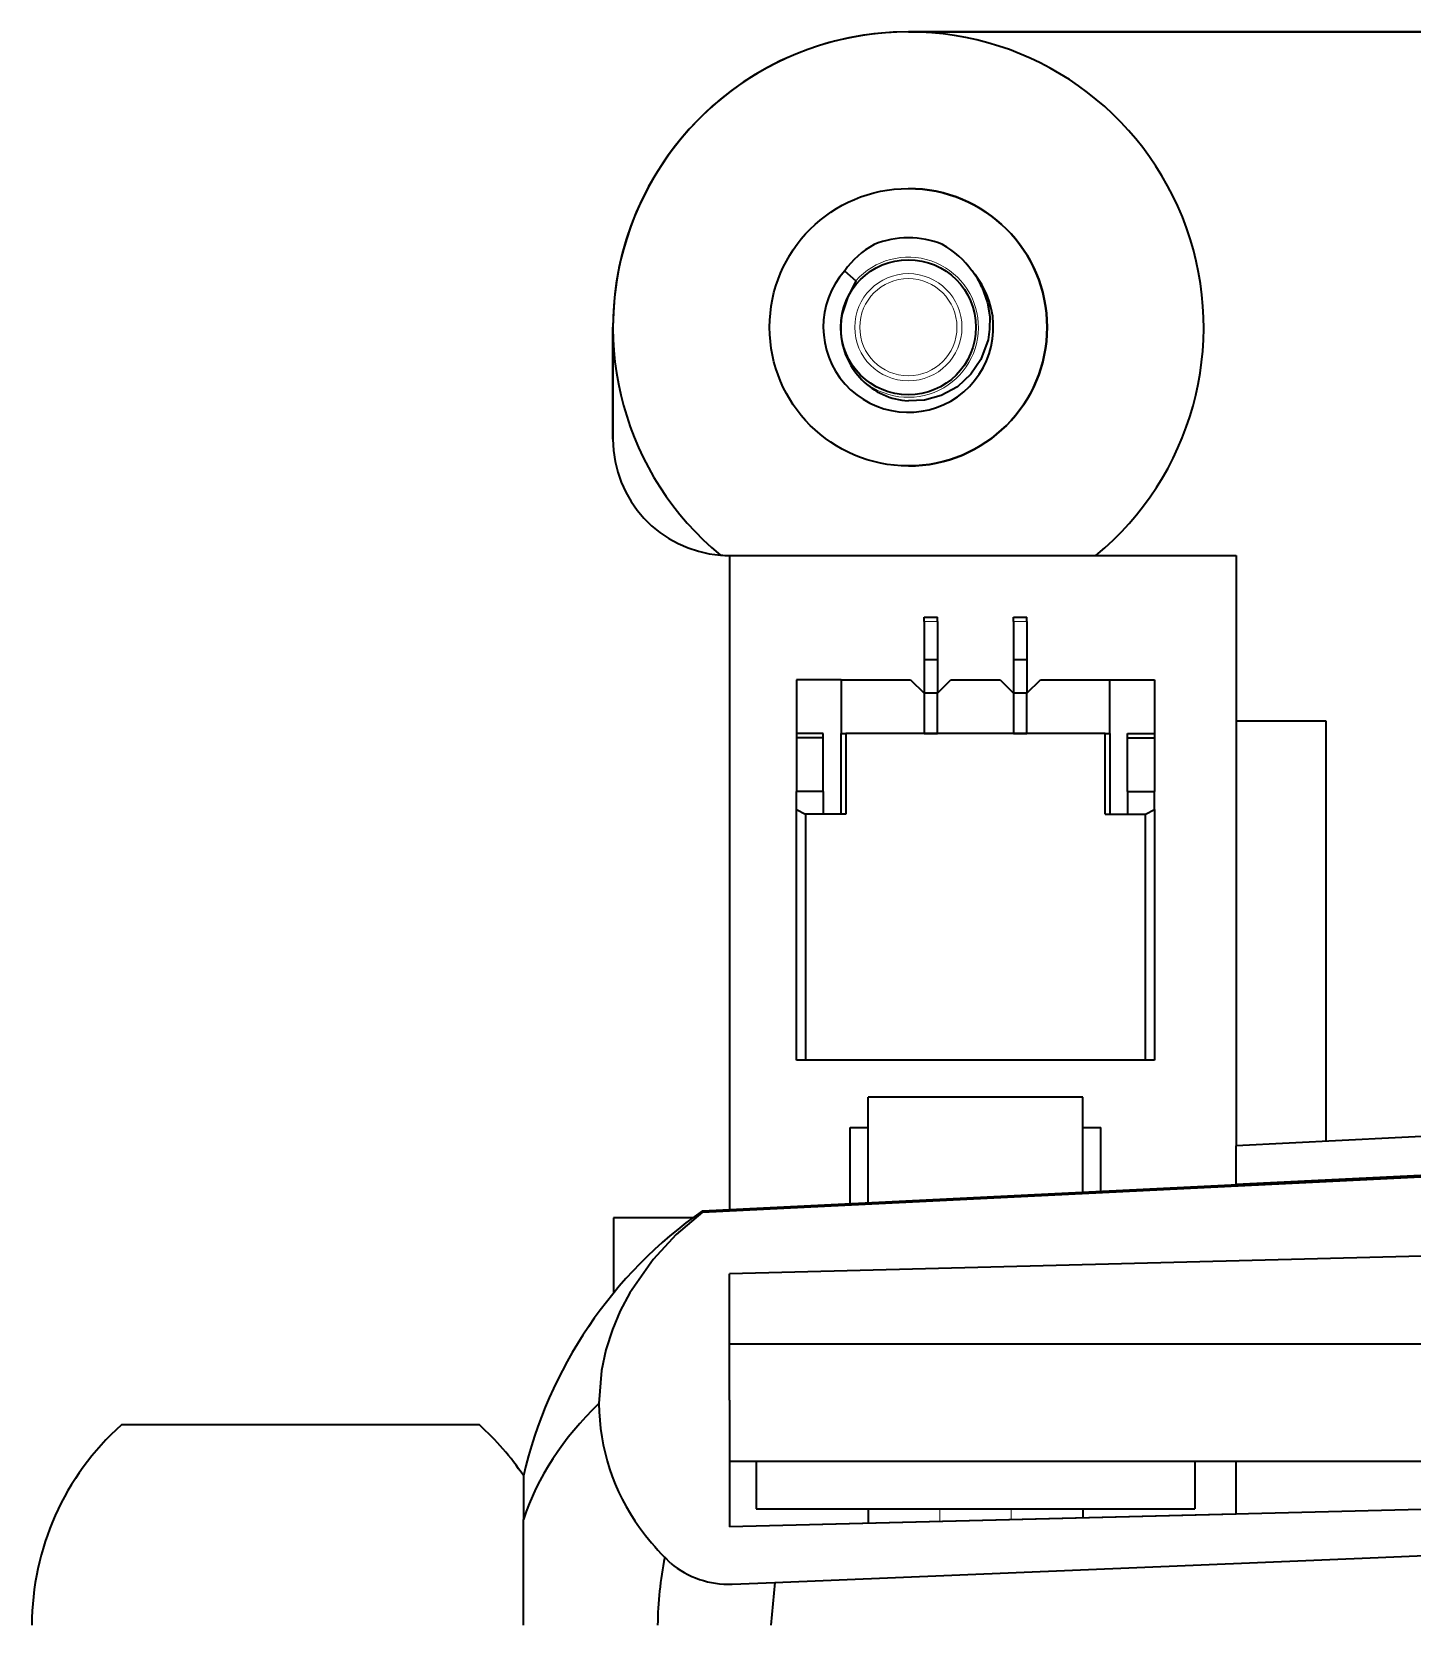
# Model space of a CAD drawing. Extents: x 377 to 822, y 181 to 641.
# Drawn here: x 376.89 to 392.31, y 420.5 to 438.3 of the extents above; entities that cross this region are included whole.
import ezdxf

# ---------------------------------------------------------------- set-up
doc = ezdxf.new("R2010")
doc.units = 0

msp = doc.modelspace()

# ---------------------------------------------------------------- linework, layer by layer
at = {"color": 7, "lineweight": 35}
for p, q in [((415.679, 438.3), (386.679, 438.3)), ((386.679, 438.3), (415.679, 438.3))]:
    msp.add_line(p, q, dxfattribs=at)
at = {"color": 7, "lineweight": 35, "ltscale": 0.004163}
msp.add_line((385.967, 435.63), (386.092, 435.519), dxfattribs=at)
at = {"color": 7, "lineweight": 35, "ltscale": 0.03125}
for p, q in [((383.379, 435), (383.379, 433.75)), ((383.379, 433.75), (383.379, 435))]:
    msp.add_line(p, q, dxfattribs=at)
at = {"color": 7, "lineweight": 35, "ltscale": 0.102366}
msp.add_line((384.679, 432.45), (388.773, 432.45), dxfattribs=at)
at = {"color": 7, "lineweight": 35, "ltscale": 0.182632}
msp.add_line((384.679, 432.45), (384.679, 425.145), dxfattribs=at)
at = {"color": 7, "lineweight": 35, "ltscale": 0.03921}
msp.add_line((388.773, 432.45), (390.342, 432.45), dxfattribs=at)
at = {"color": 7, "lineweight": 35, "ltscale": 0.046227}
msp.add_line((390.342, 432.45), (390.342, 430.601), dxfattribs=at)
at = {"color": 7, "lineweight": 35, "ltscale": 0.00125}
for p, q in [((386.854, 431.712), (386.854, 431.762)), ((387.004, 431.712), (387.004, 431.762)), ((387.854, 431.712), (387.854, 431.762)), ((388.004, 431.712), (388.004, 431.762)), ((385.429, 430.462), (385.429, 430.412)), ((385.729, 430.412), (385.729, 430.462)), ((385.929, 430.462), (385.979, 430.462)), ((388.879, 430.462), (388.929, 430.462)), ((389.129, 430.412), (389.129, 430.462)), ((389.429, 430.462), (389.429, 430.412))]:
    msp.add_line(p, q, dxfattribs=at)
at = {"color": 7, "lineweight": 35, "ltscale": 0.00375}
for p, q in [((386.854, 431.762), (387.004, 431.762)), ((387.854, 431.762), (388.004, 431.762)), ((386.854, 431.287), (387.004, 431.287)), ((387.854, 431.287), (388.004, 431.287)), ((387.004, 430.912), (386.854, 430.912)), ((388.004, 430.912), (387.854, 430.912)), ((386.854, 430.462), (387.004, 430.462)), ((387.854, 430.462), (388.004, 430.462))]:
    msp.add_line(p, q, dxfattribs=at)
at = {"color": 7, "lineweight": 35, "ltscale": 0.010643}
for p, q in [((386.854, 431.712), (386.854, 431.287)), ((387.004, 431.712), (387.004, 431.287)), ((387.854, 431.712), (387.854, 431.287)), ((388.004, 431.712), (388.004, 431.287))]:
    msp.add_line(p, q, dxfattribs=at)
at = {"color": 7, "lineweight": 13, "ltscale": 0.00375}
for p, q in [((386.854, 431.712), (387.004, 431.712)), ((387.854, 431.712), (388.004, 431.712))]:
    msp.add_line(p, q, dxfattribs=at)
at = {"color": 7, "lineweight": 35, "ltscale": 0.009357}
for p, q in [((386.854, 431.287), (386.854, 430.912)), ((387.004, 431.287), (387.004, 430.912)), ((387.854, 431.287), (387.854, 430.912)), ((388.004, 431.287), (388.004, 430.912))]:
    msp.add_line(p, q, dxfattribs=at)
at = {"color": 7, "lineweight": 35, "ltscale": 0.015}
for p, q in [((385.429, 431.062), (385.429, 430.462)), ((385.929, 431.062), (385.929, 430.462)), ((388.929, 430.462), (388.929, 431.062)), ((389.429, 431.062), (389.429, 430.462)), ((385.429, 430.412), (385.429, 429.812)), ((385.729, 429.812), (385.729, 430.412)), ((389.129, 429.812), (389.129, 430.412)), ((389.429, 430.412), (389.429, 429.812))]:
    msp.add_line(p, q, dxfattribs=at)
at = {"color": 7, "lineweight": 35, "ltscale": 0.0125}
for p, q in [((385.929, 431.062), (385.429, 431.062)), ((388.929, 431.062), (389.429, 431.062))]:
    msp.add_line(p, q, dxfattribs=at)
at = {"color": 7, "lineweight": 35, "ltscale": 0.019376}
msp.add_line((385.929, 431.062), (386.704, 431.062), dxfattribs=at)
at = {"color": 7, "lineweight": 35, "ltscale": 0.005303}
for p, q in [((386.704, 431.062), (386.854, 430.912)), ((387.004, 430.912), (387.154, 431.062)), ((387.704, 431.062), (387.854, 430.912)), ((388.004, 430.912), (388.154, 431.062))]:
    msp.add_line(p, q, dxfattribs=at)
at = {"color": 7, "lineweight": 35, "ltscale": 0.01375}
msp.add_line((387.154, 431.062), (387.704, 431.062), dxfattribs=at)
at = {"color": 7, "lineweight": 35, "ltscale": 0.019375}
msp.add_line((388.154, 431.062), (388.929, 431.062), dxfattribs=at)
at = {"color": 7, "lineweight": 35, "ltscale": 0.01125}
for p, q in [((386.854, 430.912), (386.854, 430.462)), ((386.854, 430.912), (386.854, 430.462)), ((387.004, 430.462), (387.004, 430.912)), ((387.004, 430.462), (387.004, 430.912)), ((387.854, 430.912), (387.854, 430.462)), ((387.854, 430.912), (387.854, 430.462)), ((388.004, 430.462), (388.004, 430.912)), ((388.004, 430.462), (388.004, 430.912))]:
    msp.add_line(p, q, dxfattribs=at)
at = {"color": 7, "lineweight": 35, "ltscale": 0.118626}
msp.add_line((390.342, 430.601), (390.342, 425.856), dxfattribs=at)
at = {"color": 7, "lineweight": 35, "ltscale": 0.025}
msp.add_line((390.342, 430.601), (391.342, 430.601), dxfattribs=at)
at = {"color": 7, "lineweight": 35, "ltscale": 0.117391}
msp.add_line((391.342, 430.601), (391.342, 425.905), dxfattribs=at)
at = {"color": 7, "lineweight": 35, "ltscale": 0.0075}
for p, q in [((385.729, 430.462), (385.429, 430.462)), ((385.729, 430.412), (385.429, 430.412)), ((389.129, 430.462), (389.429, 430.462)), ((389.129, 430.412), (389.429, 430.412)), ((385.729, 429.812), (385.429, 429.812)), ((389.129, 429.812), (389.429, 429.812))]:
    msp.add_line(p, q, dxfattribs=at)
at = {"color": 7, "lineweight": 35, "ltscale": 0.0225}
for p, q in [((385.929, 429.562), (385.929, 430.462)), ((385.979, 430.462), (385.979, 429.562)), ((388.879, 429.562), (388.879, 430.462)), ((388.929, 430.462), (388.929, 429.562))]:
    msp.add_line(p, q, dxfattribs=at)
at = {"color": 7, "lineweight": 35, "ltscale": 0.0725}
msp.add_line((388.879, 430.462), (385.979, 430.462), dxfattribs=at)
at = {"color": 7, "lineweight": 35, "ltscale": 0.005}
for p, q in [((385.429, 429.612), (385.429, 429.812)), ((389.429, 429.612), (389.429, 429.812)), ((385.729, 429.562), (385.529, 429.562)), ((389.129, 429.562), (389.329, 429.562)), ((386.029, 426.058), (386.229, 426.058)), ((388.629, 426.058), (388.829, 426.058))]:
    msp.add_line(p, q, dxfattribs=at)
at = {"color": 7, "lineweight": 35, "ltscale": 0.00625}
for p, q in [((385.729, 429.812), (385.729, 429.562)), ((389.129, 429.812), (389.129, 429.562)), ((385.979, 429.562), (385.729, 429.562)), ((388.879, 429.562), (389.129, 429.562))]:
    msp.add_line(p, q, dxfattribs=at)
at = {"color": 7, "lineweight": 35, "ltscale": 0.07}
for p, q in [((385.429, 426.812), (385.429, 429.612)), ((389.429, 429.612), (389.429, 426.812))]:
    msp.add_line(p, q, dxfattribs=at)
at = {"color": 7, "lineweight": 35, "ltscale": 0.002795}
msp.add_line((385.429, 429.612), (385.529, 429.562), dxfattribs=at)
at = {"color": 7, "lineweight": 35, "ltscale": 0.06875}
for p, q in [((385.529, 429.562), (385.529, 426.812)), ((389.329, 426.812), (389.329, 429.562))]:
    msp.add_line(p, q, dxfattribs=at)
at = {"color": 7, "lineweight": 35, "ltscale": 0.002794}
msp.add_line((389.329, 429.562), (389.429, 429.612), dxfattribs=at)
at = {"color": 7, "lineweight": 35, "ltscale": 0.0025}
msp.add_line((385.529, 426.812), (385.429, 426.812), dxfattribs=at)
at = {"color": 7, "lineweight": 35, "ltscale": 0.095}
msp.add_line((389.329, 426.812), (385.529, 426.812), dxfattribs=at)
at = {"color": 7, "lineweight": 35, "ltscale": 0.002499}
msp.add_line((389.429, 426.812), (389.329, 426.812), dxfattribs=at)
at = {"color": 7, "lineweight": 35, "ltscale": 0.06}
msp.add_line((388.629, 426.398), (386.229, 426.398), dxfattribs=at)
at = {"color": 7, "lineweight": 35, "ltscale": 0.029427}
msp.add_line((386.229, 425.221), (386.229, 426.398), dxfattribs=at)
at = {"color": 7, "lineweight": 35, "ltscale": 0.02648}
msp.add_line((388.629, 425.339), (388.629, 426.398), dxfattribs=at)
at = {"color": 7, "lineweight": 35, "ltscale": 0.248825}
msp.add_line((400.282, 426.347), (390.342, 425.856), dxfattribs=at)
at = {"color": 7, "lineweight": 35, "ltscale": 0.021173}
msp.add_line((386.029, 425.211), (386.029, 426.058), dxfattribs=at)
at = {"color": 7, "lineweight": 35, "ltscale": 0.017735}
msp.add_line((388.829, 425.349), (388.829, 426.058), dxfattribs=at)
at = {"color": 7, "lineweight": 35, "ltscale": 0.398076}
msp.add_line((384.379, 425.13), (400.282, 425.911), dxfattribs=at)
at = {"color": 7, "lineweight": 35, "ltscale": 0.398077}
msp.add_line((384.379, 425.113), (400.282, 425.895), dxfattribs=at)
at = {"color": 7, "lineweight": 35, "ltscale": 0.248821}
msp.add_line((390.342, 425.427), (400.282, 425.916), dxfattribs=at)
at = {"color": 7, "lineweight": 35, "ltscale": 0.01071}
msp.add_line((390.342, 425.427), (390.342, 425.856), dxfattribs=at)
at = {"color": 7, "lineweight": 35, "ltscale": 0.000422668}
msp.add_line((384.379, 425.113), (384.379, 425.13), dxfattribs=at)
at = {"color": 7, "lineweight": 35, "ltscale": 0.02212}
msp.add_line((384.27, 425.052), (383.385, 425.052), dxfattribs=at)
at = {"color": 7, "lineweight": 35, "ltscale": 0.021046}
msp.add_line((383.385, 425.052), (383.385, 424.21), dxfattribs=at)
at = {"color": 7, "lineweight": 35, "ltscale": 0.356364}
msp.add_line((398.929, 424.787), (384.679, 424.426), dxfattribs=at)
at = {"color": 7, "lineweight": 35, "ltscale": 0.035355}
for q in [(384.679, 424.426), (384.679, 421.598)]:
    msp.add_line((384.679, 423.012), q, dxfattribs=at)
at = {"color": 7, "lineweight": 35, "ltscale": 0.35625}
msp.add_line((384.679, 423.644), (398.929, 423.644), dxfattribs=at)
at = {"color": 7, "lineweight": 35, "ltscale": 0.093878}
msp.add_line((381.641, 422.736), (377.886, 422.736), dxfattribs=at)
at = {"color": 7, "lineweight": 35, "ltscale": 0.09388}
msp.add_line((381.886, 422.736), (378.131, 422.736), dxfattribs=at)
at = {"color": 7, "lineweight": 35, "ltscale": 0.35}
msp.add_line((398.679, 422.328), (384.679, 422.328), dxfattribs=at)
at = {"color": 7, "lineweight": 35, "ltscale": 0.013261}
for p, q in [((384.979, 422.328), (384.979, 421.798)), ((389.879, 422.328), (389.879, 421.798))]:
    msp.add_line(p, q, dxfattribs=at)
at = {"color": 7, "lineweight": 35, "ltscale": 0.014689}
msp.add_line((390.342, 421.741), (390.342, 422.328), dxfattribs=at)
at = {"color": 7, "lineweight": 35, "ltscale": 0.012228}
msp.add_line((382.379, 422.17), (382.379, 421.681), dxfattribs=at)
at = {"color": 7, "lineweight": 35, "ltscale": 0.412715}
msp.add_line((401.182, 422.015), (384.679, 421.598), dxfattribs=at)
at = {"color": 7, "lineweight": 35, "ltscale": 0.141621}
msp.add_line((390.342, 421.741), (384.679, 421.598), dxfattribs=at)
at = {"color": 7, "lineweight": 35, "ltscale": 0.1225}
msp.add_line((384.979, 421.798), (389.879, 421.798), dxfattribs=at)
at = {"color": 7, "lineweight": 35, "ltscale": 0.004031}
msp.add_line((386.229, 421.798), (386.229, 421.637), dxfattribs=at)
at = {"color": 7, "lineweight": 13, "ltscale": 0.003524}
msp.add_line((387.029, 421.798), (387.029, 421.657), dxfattribs=at)
at = {"color": 7, "lineweight": 13, "ltscale": 0.003018}
msp.add_line((387.829, 421.798), (387.829, 421.677), dxfattribs=at)
at = {"color": 7, "lineweight": 35, "ltscale": 0.002512}
msp.add_line((388.629, 421.798), (388.629, 421.698), dxfattribs=at)
at = {"color": 7, "lineweight": 35, "ltscale": 0.29736}
msp.add_line((391.929, 421.257), (403.813, 421.751), dxfattribs=at)
at = {"color": 7, "lineweight": 35, "ltscale": 0.029522}
msp.add_line((382.379, 420.5), (382.379, 421.681), dxfattribs=at)
at = {"color": 7, "lineweight": 35, "ltscale": 0.002309}
msp.add_line((384.023, 421.193), (383.957, 421.258), dxfattribs=at)
at = {"color": 7, "lineweight": 35, "ltscale": 0.168662}
msp.add_line((385.188, 420.977), (391.929, 421.257), dxfattribs=at)
at = {"color": 7, "lineweight": 35, "ltscale": 0.01196}
msp.add_line((384.71, 420.958), (385.188, 420.977), dxfattribs=at)
at = {"color": 7, "lineweight": 35, "ltscale": 0.011993}
msp.add_line((385.188, 420.977), (385.141, 420.5), dxfattribs=at)
at = {"color": 7, "lineweight": 35}
for points in [[(386.092, 435.519), (386.058, 435.446), (386.002, 435.341), (385.939, 435.151)], [(387.501, 435.45), (387.564, 435.271), (387.588, 435.119), (387.587, 434.977), (387.569, 434.858), (387.489, 434.639), (387.378, 434.475), (387.227, 434.336), (387.046, 434.236), (386.859, 434.184), (386.679, 434.177)], [(384.379, 425.113), (384.086, 424.863), (383.827, 424.585), (383.566, 424.212), (383.46, 424.011), (383.372, 423.803), (383.3, 423.576), (383.251, 423.343), (383.222, 422.975)]]:
    msp.add_lwpolyline(points, dxfattribs=at)
for radius in [1.55, 1.55, 0.755]:
    msp.add_circle((386.679, 435), radius, dxfattribs=at)
at = {"color": 7, "lineweight": 13}
for radius in [0.599, 0.543]:
    msp.add_circle((386.679, 435), radius, dxfattribs=at)
at = {"color": 7, "lineweight": 35}
for centre, radius, start, end in [((386.679, 435), 3.3, 309.4005, 230.4958), ((386.679, 435), 3.3, 90, 180), ((386.679, 435), 1.55, 270, 90), ((386.761, 435.073), 0.969, 118.6656, 144.9676), ((386.679, 435), 1, 67.4998, 112.5002), ((386.596, 435.073), 0.969, 35.0324, 61.3344), ((386.679, 435), 0.95, 138.4798, 28.6479), ((386.65, 435.047), 0.942, 25.2993, 38.2153), ((386.679, 435), 0.95, 28.6479, 41.5202), ((386.734, 434.987), 0.811, 168.3752, 205.995), ((386.753, 434.998), 0.833, 206.0521, 224.5425), ((386.729, 434.977), 0.802, 224.6504, 266.3628), ((384.679, 433.75), 1.3, 180, 265.6217), ((384.679, 433.75), 1.3, 265.6217, 270), ((387.248, 421.035), 5, 125.0238, 166.8844), ((385.596, 422.987), 2.374, 180.3022, 216.0342), ((379.886, 420.5), 3, 131.8103, 180), ((379.886, 420.5), 3, 33.8256, 48.1897), ((385.985, 423.262), 2.852, 215.9011, 224.6632), ((387.764, 420.477), 3.886, 168.4106, 179.6594), ((384.669, 421.957), 1, 229.7673, 272.3784)]:
    msp.add_arc(centre, radius, start, end, dxfattribs=at)
at = {"color": 7, "lineweight": 13}
msp.add_arc((386.679, 435), 0.783, 228.4757, 138.4835, dxfattribs=at)
at = {"color": 7, "lineweight": 35}
msp.add_ellipse((387.24, 420.882), major_axis=(4.992, 0.005), ratio=0.707473, start_param=2.505627, end_param=2.911756, dxfattribs=at)

doc.saveas('drawing.dxf')
